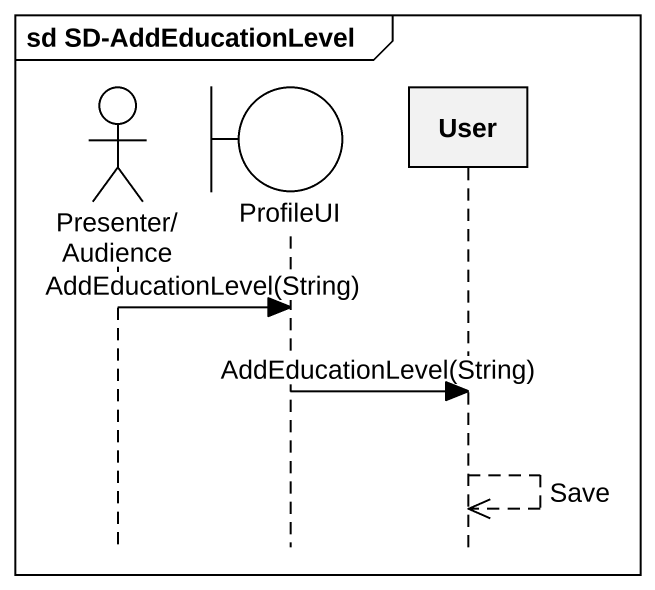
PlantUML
@startuml
mainframe sd SD-AddEducationLevel
hide footbox
actor "Presenter/Audience" as Presenter_Audience
boundary ProfileUI
participant User

Presenter_Audience -> ProfileUI : AddEducationLevel(String)
ProfileUI -> User : AddEducationLevel(String)
User -->> User : Save
@enduml
